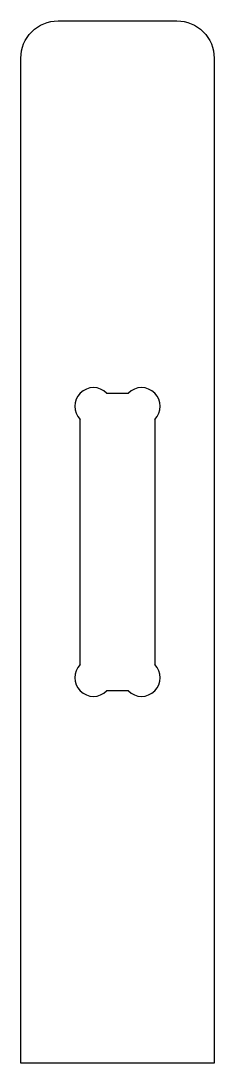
# Model space of a CAD drawing. Header units: inches. Extents: x 8.35 to 9.65, y 0 to 7.
import ezdxf

# ---------------------------------------------------------------- set-up
doc = ezdxf.new("R2010")
doc.units = ezdxf.units.IN
doc.layers.get('0').update_dxf_attribs({"linetype": 'CONTINUOUS'})

msp = doc.modelspace()

# ---------------------------------------------------------------- linework, layer by layer
for p, q in [((8.9268, 4.5), (9.0732, 4.5)), ((8.75, 2.6768), (8.75, 4.3232)), ((9.25, 4.3232), (9.25, 2.6768)), ((9.0732, 2.5), (8.9268, 2.5))]:
    msp.add_line(p, q)
msp.add_lwpolyline([(9.4, 7, -0.414214), (9.65, 6.75), (9.65, 0), (8.35, 0), (8.35, 6.75, -0.414214), (8.6, 7)], format="xyb", close=True)
for centre, start, end in [((8.8384, 4.4116), 45, 225), ((9.1616, 4.4116), -45, 135), ((8.8384, 2.5884), 135, 315), ((9.1616, 2.5884), -135, 45)]:
    msp.add_arc(centre, 0.125, start, end)

doc.saveas('drawing.dxf')
